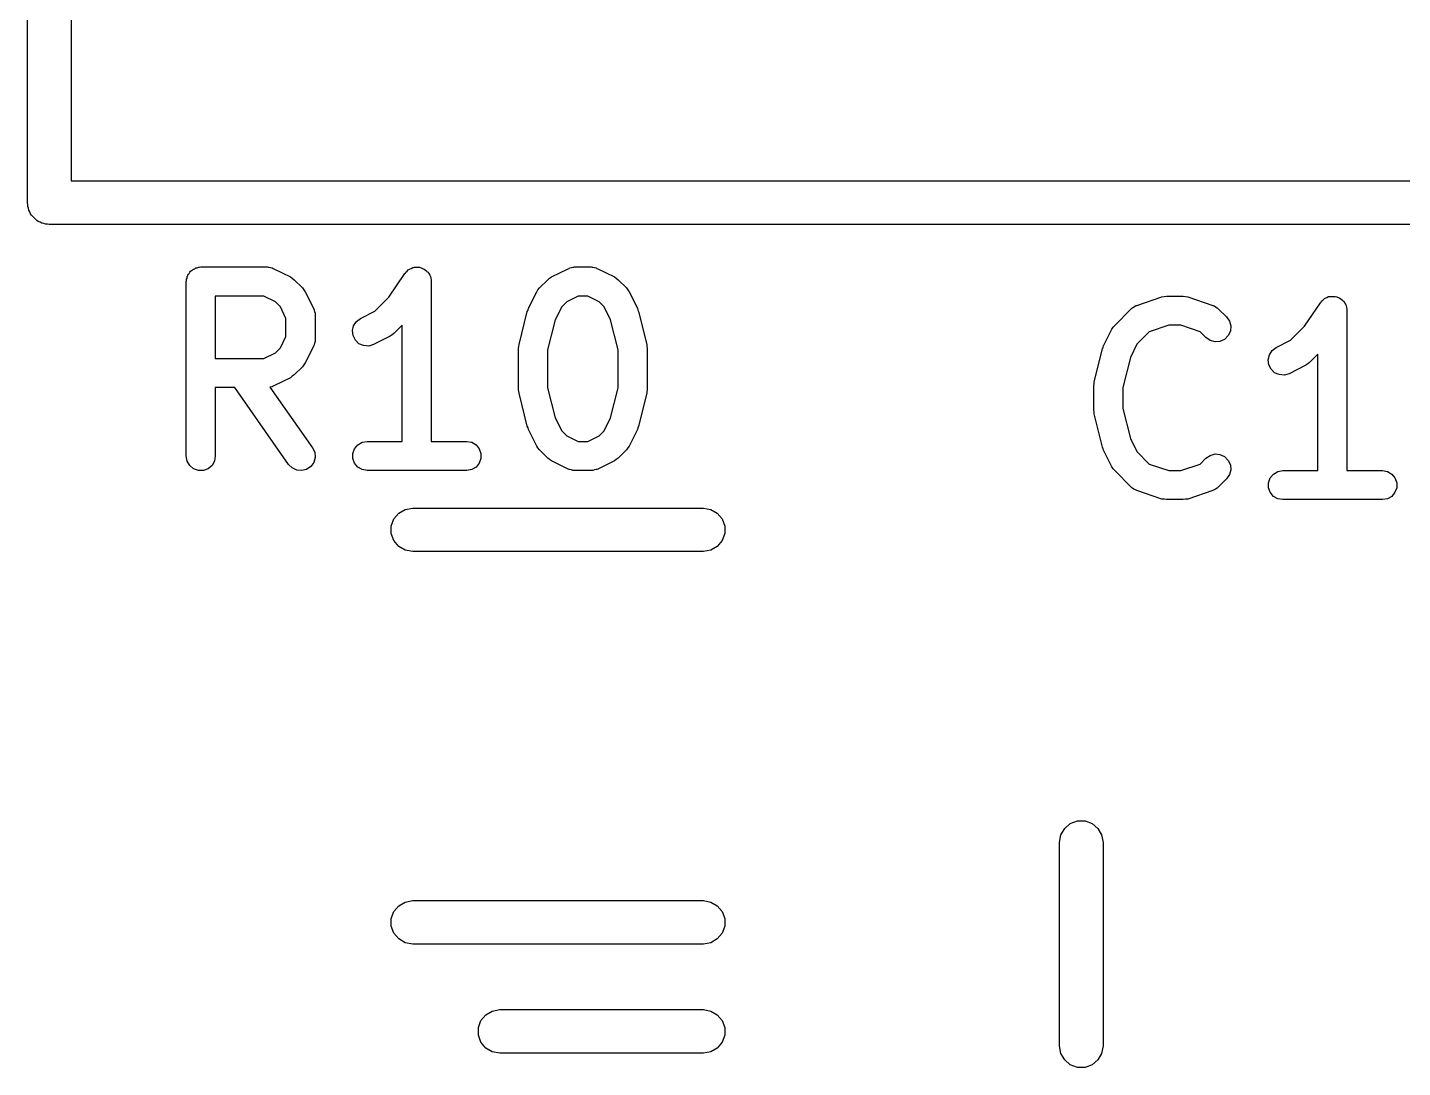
# Model space of a CAD drawing. Extents: x 125.5 to 143.1, y -145.4 to -100.4.
# Drawn here: x 130.975 to 135.705, y -113.874 to -110.297 of the extents above; entities that cross this region are included whole.
import ezdxf

# ---------------------------------------------------------------- set-up
doc = ezdxf.new("R2010")
doc.units = 0
doc.header["$MEASUREMENT"] = 0
doc.layers.add('BLACK', color=7, linetype='CONTINUOUS')

msp = doc.modelspace()

# ---------------------------------------------------------------- linework, layer by layer
at = {"layer": 'Black'}
for p, q in [((130.975, -110.9), (130.975, -110)), ((131.125, -110), (131.125, -110.825)), ((131.125, -110.825), (137.175, -110.825)), ((130.976, -110.906), (130.975, -110.9)), ((130.976, -110.913), (130.976, -110.906)), ((130.978, -110.919), (130.976, -110.913)), ((130.98, -110.926), (130.978, -110.919)), ((130.983, -110.931), (130.98, -110.926)), ((130.985, -110.938), (130.983, -110.931)), ((130.989, -110.943), (130.985, -110.938)), ((130.993, -110.948), (130.989, -110.943)), ((130.998, -110.952), (130.993, -110.948)), ((131.002, -110.957), (130.998, -110.952)), ((131.007, -110.961), (131.002, -110.957)), ((131.012, -110.965), (131.007, -110.961)), ((131.019, -110.967), (131.012, -110.965)), ((131.024, -110.97), (131.019, -110.967)), ((131.031, -110.972), (131.024, -110.97)), ((131.037, -110.974), (131.031, -110.972)), ((131.044, -110.974), (131.037, -110.974)), ((131.05, -110.975), (131.044, -110.974)), ((137.25, -110.975), (131.05, -110.975)), ((131.524, -111.154), (131.527, -111.151)), ((131.524, -111.159), (131.524, -111.154)), ((131.527, -111.151), (131.528, -111.146)), ((131.528, -111.146), (131.531, -111.143)), ((131.531, -111.143), (131.533, -111.139)), ((131.533, -111.139), (131.536, -111.136)), ((131.536, -111.136), (131.539, -111.133)), ((131.539, -111.133), (131.543, -111.131)), ((131.543, -111.131), (131.546, -111.128)), ((131.546, -111.128), (131.551, -111.127)), ((131.551, -111.127), (131.554, -111.124)), ((131.554, -111.124), (131.559, -111.124)), ((131.559, -111.124), (131.563, -111.122)), ((131.563, -111.122), (131.567, -111.122)), ((131.567, -111.122), (131.571, -111.121)), ((131.571, -111.121), (131.8, -111.121)), ((131.8, -111.121), (131.803, -111.122)), ((131.803, -111.122), (131.806, -111.122)), ((131.806, -111.122), (131.811, -111.123)), ((131.811, -111.123), (131.817, -111.124)), ((131.817, -111.124), (131.82, -111.126)), ((131.82, -111.126), (131.822, -111.127)), ((131.822, -111.127), (131.88, -111.155)), ((132.218, -111.225), (132.273, -111.144)), ((132.273, -111.144), (132.275, -111.142)), ((132.275, -111.142), (132.276, -111.139)), ((132.276, -111.139), (132.281, -111.135)), ((132.281, -111.135), (132.285, -111.131)), ((132.285, -111.131), (132.287, -111.13)), ((132.287, -111.13), (132.289, -111.128)), ((132.289, -111.128), (132.295, -111.126)), ((132.295, -111.126), (132.3, -111.123)), ((132.3, -111.123), (132.303, -111.123)), ((132.303, -111.123), (132.306, -111.122)), ((132.306, -111.122), (132.312, -111.122)), ((132.312, -111.122), (132.318, -111.122)), ((132.318, -111.122), (132.32, -111.122)), ((132.32, -111.122), (132.323, -111.122)), ((132.323, -111.122), (132.329, -111.124)), ((132.329, -111.124), (132.334, -111.126)), ((132.334, -111.126), (132.337, -111.127)), ((132.337, -111.127), (132.339, -111.128)), ((132.339, -111.128), (132.344, -111.132)), ((132.344, -111.132), (132.349, -111.135)), ((132.349, -111.135), (132.35, -111.138)), ((132.35, -111.138), (132.353, -111.139)), ((132.353, -111.139), (132.356, -111.144)), ((132.356, -111.144), (132.359, -111.149)), ((132.359, -111.149), (132.36, -111.152)), ((132.36, -111.152), (132.361, -111.154)), ((132.361, -111.154), (132.362, -111.16)), ((132.778, -111.155), (132.835, -111.127)), ((132.835, -111.127), (132.838, -111.126)), ((132.838, -111.126), (132.84, -111.124)), ((132.84, -111.124), (132.846, -111.123)), ((132.846, -111.123), (132.851, -111.122)), ((132.851, -111.122), (132.854, -111.122)), ((132.854, -111.122), (132.857, -111.121)), ((132.857, -111.121), (132.914, -111.121)), ((132.914, -111.121), (132.917, -111.122)), ((132.917, -111.122), (132.92, -111.122)), ((132.92, -111.122), (132.926, -111.123)), ((132.926, -111.123), (132.931, -111.124)), ((132.931, -111.124), (132.934, -111.126)), ((132.934, -111.126), (132.937, -111.127)), ((132.937, -111.127), (132.994, -111.155)), ((131.521, -111.171), (131.522, -111.167)), ((131.521, -111.771), (131.521, -111.171)), ((131.522, -111.163), (131.524, -111.159)), ((131.522, -111.167), (131.522, -111.163)), ((131.88, -111.155), (131.886, -111.16)), ((131.886, -111.16), (131.892, -111.165)), ((131.892, -111.165), (131.921, -111.193)), ((131.921, -111.193), (131.926, -111.2)), ((131.926, -111.2), (131.93, -111.206)), ((132.362, -111.16), (132.364, -111.166)), ((132.364, -111.166), (132.364, -111.169)), ((132.364, -111.169), (132.364, -111.171)), ((132.364, -111.171), (132.364, -111.721)), ((132.727, -111.206), (132.731, -111.2)), ((132.731, -111.2), (132.736, -111.193)), ((132.736, -111.193), (132.765, -111.165)), ((132.765, -111.165), (132.771, -111.16)), ((132.771, -111.16), (132.778, -111.155)), ((132.994, -111.155), (133, -111.16)), ((133, -111.16), (133.007, -111.165)), ((133.007, -111.165), (133.035, -111.193)), ((133.035, -111.193), (133.04, -111.2)), ((133.04, -111.2), (133.045, -111.206)), ((131.621, -111.221), (131.621, -111.436)), ((131.788, -111.221), (131.621, -111.221)), ((131.828, -111.241), (131.788, -111.221)), ((131.845, -111.258), (131.828, -111.241)), ((131.93, -111.206), (131.959, -111.263)), ((132.17, -111.273), (132.218, -111.225)), ((132.698, -111.263), (132.727, -111.206)), ((132.83, -111.241), (132.813, -111.258)), ((132.869, -111.221), (132.83, -111.241)), ((132.902, -111.221), (132.869, -111.221)), ((132.942, -111.241), (132.902, -111.221)), ((132.959, -111.258), (132.942, -111.241)), ((133.045, -111.206), (133.073, -111.263)), ((134.791, -111.253), (134.877, -111.224)), ((134.877, -111.224), (134.885, -111.223)), ((134.885, -111.223), (134.893, -111.221)), ((134.893, -111.221), (134.95, -111.221)), ((134.95, -111.221), (134.958, -111.223)), ((134.958, -111.223), (134.966, -111.224)), ((134.966, -111.224), (135.052, -111.253)), ((135.368, -111.325), (135.423, -111.244)), ((135.423, -111.244), (135.425, -111.242)), ((135.425, -111.242), (135.426, -111.239)), ((135.426, -111.239), (135.431, -111.235)), ((135.431, -111.235), (135.435, -111.231)), ((135.435, -111.231), (135.437, -111.23)), ((135.437, -111.23), (135.439, -111.228)), ((135.439, -111.228), (135.445, -111.226)), ((135.445, -111.226), (135.45, -111.223)), ((135.45, -111.223), (135.453, -111.223)), ((135.453, -111.223), (135.456, -111.222)), ((135.456, -111.222), (135.462, -111.222)), ((135.462, -111.222), (135.468, -111.222)), ((135.468, -111.222), (135.47, -111.222)), ((135.47, -111.222), (135.473, -111.222)), ((135.473, -111.222), (135.479, -111.224)), ((135.479, -111.224), (135.484, -111.226)), ((135.484, -111.226), (135.487, -111.227)), ((135.487, -111.227), (135.489, -111.228)), ((135.489, -111.228), (135.494, -111.232)), ((135.494, -111.232), (135.499, -111.235)), ((135.499, -111.235), (135.5, -111.238)), ((135.5, -111.238), (135.503, -111.239)), ((135.503, -111.239), (135.506, -111.244)), ((135.506, -111.244), (135.509, -111.249)), ((135.509, -111.249), (135.51, -111.252)), ((131.864, -111.298), (131.845, -111.258)), ((131.959, -111.263), (131.96, -111.266)), ((131.96, -111.266), (131.961, -111.269)), ((131.961, -111.269), (131.962, -111.274)), ((131.962, -111.274), (131.964, -111.28)), ((131.964, -111.28), (131.964, -111.283)), ((131.964, -111.283), (131.964, -111.286)), ((131.964, -111.286), (131.964, -111.371)), ((132.12, -111.298), (132.17, -111.273)), ((132.666, -111.388), (132.694, -111.274)), ((132.694, -111.274), (132.697, -111.269)), ((132.697, -111.269), (132.698, -111.263)), ((132.813, -111.258), (132.79, -111.303)), ((132.981, -111.303), (132.959, -111.258)), ((133.073, -111.263), (133.075, -111.269)), ((133.075, -111.269), (133.077, -111.274)), ((133.077, -111.274), (133.106, -111.388)), ((134.715, -111.322), (134.772, -111.265)), ((134.772, -111.265), (134.774, -111.263)), ((134.774, -111.263), (134.776, -111.261)), ((134.776, -111.261), (134.781, -111.258)), ((134.781, -111.258), (134.786, -111.255)), ((134.786, -111.255), (134.789, -111.254)), ((134.789, -111.254), (134.791, -111.253)), ((135.052, -111.253), (135.054, -111.254)), ((135.054, -111.254), (135.057, -111.255)), ((135.057, -111.255), (135.062, -111.258)), ((135.062, -111.258), (135.067, -111.261)), ((135.067, -111.261), (135.069, -111.263)), ((135.069, -111.263), (135.071, -111.265)), ((135.071, -111.265), (135.1, -111.293)), ((135.1, -111.293), (135.11, -111.307)), ((135.51, -111.252), (135.511, -111.254)), ((135.511, -111.254), (135.512, -111.26)), ((135.512, -111.26), (135.514, -111.266)), ((135.514, -111.266), (135.514, -111.269)), ((135.514, -111.269), (135.514, -111.271)), ((135.514, -111.271), (135.514, -111.821)), ((131.864, -111.36), (131.864, -111.298)), ((132.093, -111.34), (132.097, -111.323)), ((132.095, -111.357), (132.093, -111.34)), ((132.097, -111.323), (132.107, -111.308)), ((132.107, -111.308), (132.12, -111.298)), ((132.264, -111.321), (132.235, -111.35)), ((132.264, -111.721), (132.264, -111.321)), ((132.79, -111.303), (132.764, -111.406)), ((133.007, -111.406), (132.981, -111.303)), ((134.677, -111.392), (134.705, -111.335)), ((134.705, -111.335), (134.71, -111.328)), ((134.71, -111.328), (134.715, -111.322)), ((134.834, -111.344), (134.791, -111.387)), ((134.901, -111.321), (134.834, -111.344)), ((134.942, -111.321), (134.901, -111.321)), ((135.009, -111.344), (134.942, -111.321)), ((135.029, -111.364), (135.009, -111.344)), ((135.113, -111.342), (135.105, -111.357)), ((135.11, -111.307), (135.114, -111.324)), ((135.114, -111.324), (135.113, -111.342)), ((135.32, -111.373), (135.368, -111.325)), ((131.845, -111.399), (131.864, -111.36)), ((131.96, -111.391), (131.959, -111.394)), ((131.961, -111.389), (131.96, -111.391)), ((131.962, -111.383), (131.961, -111.389)), ((131.964, -111.377), (131.962, -111.383)), ((131.964, -111.371), (131.964, -111.374)), ((131.964, -111.374), (131.964, -111.377)), ((132.103, -111.373), (132.095, -111.357)), ((132.115, -111.385), (132.103, -111.373)), ((132.131, -111.391), (132.115, -111.385)), ((132.149, -111.393), (132.131, -111.391)), ((132.165, -111.388), (132.149, -111.393)), ((132.222, -111.359), (132.165, -111.388)), ((132.229, -111.354), (132.222, -111.359)), ((132.235, -111.35), (132.229, -111.354)), ((132.665, -111.394), (132.666, -111.388)), ((133.106, -111.388), (133.106, -111.394)), ((134.791, -111.387), (134.769, -111.432)), ((135.043, -111.374), (135.029, -111.364)), ((135.06, -111.378), (135.043, -111.374)), ((135.077, -111.377), (135.06, -111.378)), ((135.093, -111.37), (135.077, -111.377)), ((135.105, -111.357), (135.093, -111.37)), ((135.27, -111.398), (135.32, -111.373)), ((131.621, -111.436), (131.788, -111.436)), ((131.788, -111.436), (131.828, -111.416)), ((131.828, -111.416), (131.845, -111.399)), ((131.959, -111.394), (131.93, -111.451)), ((132.664, -111.4), (132.665, -111.394)), ((132.664, -111.543), (132.664, -111.4)), ((132.764, -111.406), (132.764, -111.537)), ((133.007, -111.537), (133.007, -111.406)), ((133.106, -111.394), (133.107, -111.4)), ((133.107, -111.4), (133.107, -111.543)), ((134.644, -111.516), (134.673, -111.402)), ((134.673, -111.402), (134.675, -111.397)), ((134.675, -111.397), (134.677, -111.392)), ((134.769, -111.432), (134.743, -111.535)), ((135.243, -111.44), (135.247, -111.423)), ((135.247, -111.423), (135.257, -111.408)), ((135.257, -111.408), (135.27, -111.398)), ((135.414, -111.421), (135.385, -111.45)), ((135.414, -111.821), (135.414, -111.421)), ((131.921, -111.464), (131.892, -111.492)), ((131.926, -111.457), (131.921, -111.464)), ((131.93, -111.451), (131.926, -111.457)), ((135.245, -111.457), (135.243, -111.44)), ((135.253, -111.473), (135.245, -111.457)), ((135.265, -111.485), (135.253, -111.473)), ((135.281, -111.491), (135.265, -111.485)), ((135.372, -111.459), (135.315, -111.488)), ((135.379, -111.454), (135.372, -111.459)), ((135.385, -111.45), (135.379, -111.454)), ((131.817, -111.533), (131.811, -111.534)), ((131.82, -111.531), (131.817, -111.533)), ((131.822, -111.53), (131.82, -111.531)), ((131.88, -111.502), (131.822, -111.53)), ((131.886, -111.497), (131.88, -111.502)), ((131.892, -111.492), (131.886, -111.497)), ((134.643, -111.529), (134.644, -111.523)), ((134.643, -111.614), (134.643, -111.529)), ((134.644, -111.523), (134.644, -111.516)), ((135.299, -111.493), (135.281, -111.491)), ((135.315, -111.488), (135.299, -111.493)), ((131.688, -111.536), (131.621, -111.536)), ((131.621, -111.536), (131.621, -111.771)), ((131.873, -111.8), (131.688, -111.536)), ((131.811, -111.534), (131.809, -111.534)), ((131.809, -111.534), (131.955, -111.743)), ((132.665, -111.549), (132.664, -111.543)), ((132.666, -111.555), (132.665, -111.549)), ((132.694, -111.669), (132.666, -111.555)), ((132.764, -111.537), (132.79, -111.64)), ((132.981, -111.64), (133.007, -111.537)), ((133.106, -111.555), (133.077, -111.669)), ((133.107, -111.543), (133.106, -111.549)), ((133.106, -111.549), (133.106, -111.555)), ((134.743, -111.535), (134.743, -111.608)), ((134.644, -111.62), (134.643, -111.614)), ((134.644, -111.626), (134.644, -111.62)), ((134.673, -111.741), (134.644, -111.626)), ((134.743, -111.608), (134.769, -111.711)), ((132.697, -111.674), (132.694, -111.669)), ((132.698, -111.68), (132.697, -111.674)), ((132.79, -111.64), (132.813, -111.685)), ((132.959, -111.685), (132.981, -111.64)), ((133.075, -111.674), (133.073, -111.68)), ((133.077, -111.669), (133.075, -111.674)), ((132.126, -111.724), (132.143, -111.721)), ((132.143, -111.721), (132.264, -111.721)), ((132.364, -111.721), (132.486, -111.721)), ((132.486, -111.721), (132.503, -111.724)), ((132.727, -111.737), (132.698, -111.68)), ((132.813, -111.685), (132.83, -111.702)), ((132.83, -111.702), (132.869, -111.721)), ((132.869, -111.721), (132.902, -111.721)), ((132.902, -111.721), (132.942, -111.702)), ((132.942, -111.702), (132.959, -111.685)), ((133.073, -111.68), (133.045, -111.737)), ((134.769, -111.711), (134.791, -111.756)), ((131.955, -111.743), (131.963, -111.758)), ((131.963, -111.758), (131.964, -111.776)), ((132.094, -111.763), (132.1, -111.746)), ((132.094, -111.78), (132.094, -111.763)), ((132.1, -111.746), (132.111, -111.733)), ((132.111, -111.733), (132.126, -111.724)), ((132.503, -111.724), (132.518, -111.733)), ((132.518, -111.733), (132.529, -111.746)), ((132.529, -111.746), (132.535, -111.763)), ((132.535, -111.763), (132.535, -111.78)), ((132.731, -111.743), (132.727, -111.737)), ((132.736, -111.75), (132.731, -111.743)), ((132.765, -111.778), (132.736, -111.75)), ((133.035, -111.75), (133.007, -111.778)), ((133.04, -111.743), (133.035, -111.75)), ((133.045, -111.737), (133.04, -111.743)), ((134.675, -111.746), (134.673, -111.741)), ((134.677, -111.751), (134.675, -111.746)), ((134.705, -111.808), (134.677, -111.751)), ((134.791, -111.756), (134.834, -111.799)), ((135.029, -111.779), (135.043, -111.769)), ((135.043, -111.769), (135.06, -111.764)), ((135.06, -111.764), (135.077, -111.766)), ((135.077, -111.766), (135.093, -111.773)), ((131.524, -111.789), (131.521, -111.771)), ((131.533, -111.804), (131.524, -111.789)), ((131.546, -111.815), (131.533, -111.804)), ((131.563, -111.821), (131.546, -111.815)), ((131.596, -111.815), (131.58, -111.821)), ((131.61, -111.804), (131.596, -111.815)), ((131.618, -111.789), (131.61, -111.804)), ((131.621, -111.771), (131.618, -111.789)), ((131.886, -111.812), (131.873, -111.8)), ((131.901, -111.82), (131.886, -111.812)), ((131.935, -111.817), (131.919, -111.821)), ((131.95, -111.807), (131.935, -111.817)), ((131.96, -111.793), (131.95, -111.807)), ((131.964, -111.776), (131.96, -111.793)), ((132.1, -111.796), (132.094, -111.78)), ((132.111, -111.81), (132.1, -111.796)), ((132.126, -111.818), (132.111, -111.81)), ((132.518, -111.81), (132.503, -111.818)), ((132.529, -111.796), (132.518, -111.81)), ((132.535, -111.78), (132.529, -111.796)), ((132.771, -111.783), (132.765, -111.778)), ((132.778, -111.788), (132.771, -111.783)), ((132.835, -111.816), (132.778, -111.788)), ((132.838, -111.817), (132.835, -111.816)), ((132.84, -111.818), (132.838, -111.817)), ((132.934, -111.817), (132.931, -111.818)), ((132.937, -111.816), (132.934, -111.817)), ((132.994, -111.788), (132.937, -111.816)), ((133, -111.783), (132.994, -111.788)), ((133.007, -111.778), (133, -111.783)), ((134.71, -111.815), (134.705, -111.808)), ((134.715, -111.821), (134.71, -111.815)), ((134.834, -111.799), (134.901, -111.821)), ((134.942, -111.821), (135.009, -111.799)), ((135.009, -111.799), (135.029, -111.779)), ((135.093, -111.773), (135.105, -111.786)), ((135.105, -111.786), (135.113, -111.801)), ((135.113, -111.801), (135.114, -111.819)), ((131.58, -111.821), (131.563, -111.821)), ((131.919, -111.821), (131.901, -111.82)), ((132.143, -111.821), (132.126, -111.818)), ((132.486, -111.821), (132.143, -111.821)), ((132.503, -111.818), (132.486, -111.821)), ((132.846, -111.819), (132.84, -111.818)), ((132.851, -111.821), (132.846, -111.819)), ((132.854, -111.821), (132.851, -111.821)), ((132.857, -111.821), (132.854, -111.821)), ((132.914, -111.821), (132.857, -111.821)), ((132.917, -111.821), (132.914, -111.821)), ((132.92, -111.821), (132.917, -111.821)), ((132.926, -111.819), (132.92, -111.821)), ((132.931, -111.818), (132.926, -111.819)), ((134.772, -111.878), (134.715, -111.821)), ((134.901, -111.821), (134.942, -111.821)), ((135.1, -111.85), (135.071, -111.878)), ((135.11, -111.835), (135.1, -111.85)), ((135.114, -111.819), (135.11, -111.835)), ((135.244, -111.863), (135.25, -111.846)), ((135.244, -111.88), (135.244, -111.863)), ((135.25, -111.846), (135.261, -111.833)), ((135.261, -111.833), (135.276, -111.824)), ((135.276, -111.824), (135.293, -111.821)), ((135.293, -111.821), (135.414, -111.821)), ((135.514, -111.821), (135.636, -111.821)), ((135.636, -111.821), (135.653, -111.824)), ((135.653, -111.824), (135.668, -111.833)), ((135.668, -111.833), (135.679, -111.846)), ((135.679, -111.846), (135.685, -111.863)), ((135.685, -111.863), (135.685, -111.88)), ((134.774, -111.88), (134.772, -111.878)), ((134.776, -111.882), (134.774, -111.88)), ((134.781, -111.885), (134.776, -111.882)), ((134.786, -111.888), (134.781, -111.885)), ((134.789, -111.889), (134.786, -111.888)), ((134.791, -111.89), (134.789, -111.889)), ((134.877, -111.919), (134.791, -111.89)), ((135.052, -111.89), (134.966, -111.919)), ((135.054, -111.889), (135.052, -111.89)), ((135.057, -111.888), (135.054, -111.889)), ((135.062, -111.885), (135.057, -111.888)), ((135.067, -111.882), (135.062, -111.885)), ((135.069, -111.88), (135.067, -111.882)), ((135.071, -111.878), (135.069, -111.88)), ((135.25, -111.896), (135.244, -111.88)), ((135.261, -111.91), (135.25, -111.896)), ((135.276, -111.918), (135.261, -111.91)), ((135.668, -111.91), (135.653, -111.918)), ((135.679, -111.896), (135.668, -111.91)), ((135.685, -111.88), (135.679, -111.896)), ((132.252, -111.968), (132.274, -111.955)), ((132.274, -111.955), (132.3, -111.95)), ((132.3, -111.95), (133.3, -111.95)), ((133.3, -111.95), (133.326, -111.955)), ((133.326, -111.955), (133.348, -111.968)), ((134.885, -111.92), (134.877, -111.919)), ((134.893, -111.921), (134.885, -111.92)), ((134.95, -111.921), (134.893, -111.921)), ((134.958, -111.92), (134.95, -111.921)), ((134.966, -111.919), (134.958, -111.92)), ((135.293, -111.921), (135.276, -111.918)), ((135.636, -111.921), (135.293, -111.921)), ((135.653, -111.918), (135.636, -111.921)), ((132.226, -112.012), (132.235, -111.987)), ((132.235, -111.987), (132.252, -111.968)), ((133.348, -111.968), (133.365, -111.987)), ((133.365, -111.987), (133.374, -112.012)), ((132.226, -112.038), (132.226, -112.012)), ((132.235, -112.062), (132.226, -112.038)), ((133.374, -112.038), (133.365, -112.062)), ((133.374, -112.012), (133.374, -112.038)), ((132.252, -112.082), (132.235, -112.062)), ((132.274, -112.095), (132.252, -112.082)), ((132.3, -112.1), (132.274, -112.095)), ((133.3, -112.1), (132.3, -112.1)), ((133.326, -112.095), (133.3, -112.1)), ((133.348, -112.082), (133.326, -112.095)), ((133.365, -112.062), (133.348, -112.082)), ((134.543, -113.052), (134.562, -113.035)), ((134.562, -113.035), (134.587, -113.026)), ((134.587, -113.026), (134.613, -113.026)), ((134.613, -113.026), (134.637, -113.035)), ((134.637, -113.035), (134.657, -113.052)), ((134.525, -113.1), (134.53, -113.074)), ((134.53, -113.074), (134.543, -113.052)), ((134.657, -113.052), (134.67, -113.074)), ((134.67, -113.074), (134.675, -113.1)), ((134.525, -113.8), (134.525, -113.1)), ((134.675, -113.1), (134.675, -113.8)), ((132.235, -113.337), (132.252, -113.318)), ((132.252, -113.318), (132.274, -113.305)), ((132.274, -113.305), (132.3, -113.3)), ((132.3, -113.3), (133.3, -113.3)), ((133.3, -113.3), (133.326, -113.305)), ((133.326, -113.305), (133.348, -113.318)), ((133.348, -113.318), (133.365, -113.337)), ((132.226, -113.362), (132.235, -113.337)), ((132.226, -113.388), (132.226, -113.362)), ((133.365, -113.337), (133.374, -113.362)), ((133.374, -113.362), (133.374, -113.388)), ((132.235, -113.412), (132.226, -113.388)), ((132.252, -113.432), (132.235, -113.412)), ((133.365, -113.412), (133.348, -113.432)), ((133.374, -113.388), (133.365, -113.412)), ((132.274, -113.445), (132.252, -113.432)), ((132.3, -113.45), (132.274, -113.445)), ((133.3, -113.45), (132.3, -113.45)), ((133.326, -113.445), (133.3, -113.45)), ((133.348, -113.432), (133.326, -113.445)), ((132.535, -113.712), (132.552, -113.693)), ((132.552, -113.693), (132.574, -113.68)), ((132.574, -113.68), (132.6, -113.675)), ((132.6, -113.675), (133.3, -113.675)), ((133.3, -113.675), (133.326, -113.68)), ((133.326, -113.68), (133.348, -113.693)), ((133.348, -113.693), (133.365, -113.712)), ((132.526, -113.737), (132.535, -113.712)), ((132.526, -113.763), (132.526, -113.737)), ((133.365, -113.712), (133.374, -113.737)), ((133.374, -113.737), (133.374, -113.763)), ((132.535, -113.787), (132.526, -113.763)), ((132.552, -113.807), (132.535, -113.787)), ((133.365, -113.787), (133.348, -113.807)), ((133.374, -113.763), (133.365, -113.787)), ((134.53, -113.826), (134.525, -113.8)), ((134.675, -113.8), (134.67, -113.826)), ((132.574, -113.82), (132.552, -113.807)), ((132.6, -113.825), (132.574, -113.82)), ((133.3, -113.825), (132.6, -113.825)), ((133.326, -113.82), (133.3, -113.825)), ((133.348, -113.807), (133.326, -113.82)), ((134.543, -113.848), (134.53, -113.826)), ((134.562, -113.865), (134.543, -113.848)), ((134.657, -113.848), (134.637, -113.865)), ((134.67, -113.826), (134.657, -113.848)), ((134.587, -113.874), (134.562, -113.865)), ((134.613, -113.874), (134.587, -113.874)), ((134.637, -113.865), (134.613, -113.874))]:
    msp.add_line(p, q, dxfattribs=at)

doc.saveas('drawing.dxf')
